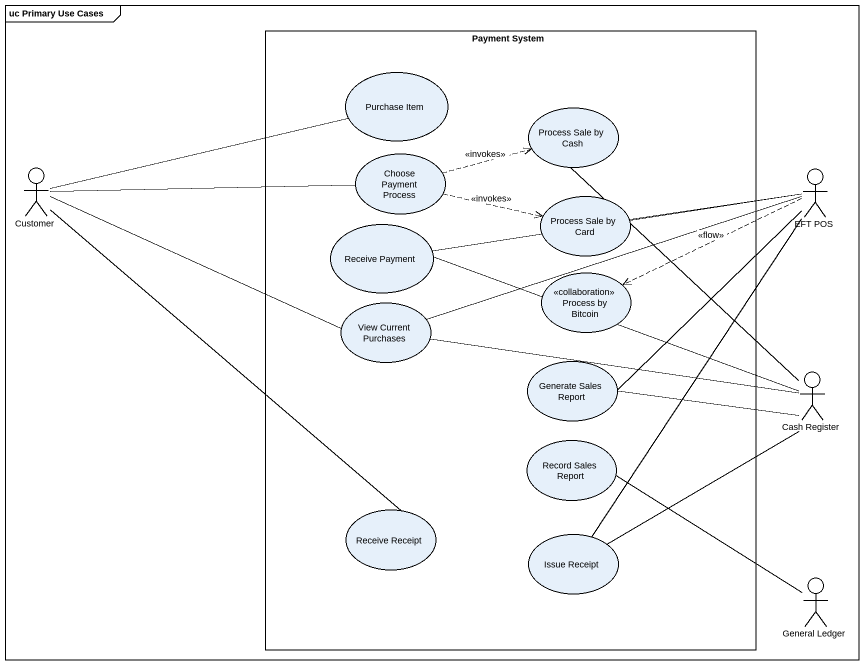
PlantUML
@startuml
mainframe uc Primary Use Cases
rectangle "Payment System" as Payment_System {
  usecase "Purchase Item" as Purchase_Item
  usecase "Process Sale by Cash" as Process_Sale_by_Cash
  usecase "Choose Payment Process" as Choose_Payment_Process
  usecase "Process Sale by Card" as Process_Sale_by_Card
  usecase "Receive Payment" as Receive_Payment
  usecase "Process by Bitcoin" as Process_by_Bitcoin <<collaboration>>
  usecase "View Current Purchases" as View_Current_Purchases
  usecase "Generate Sales Report" as Generate_Sales_Report
  usecase "Record Sales Report" as Record_Sales_Report
  usecase "Receive Receipt" as Receive_Receipt
  usecase "Issue Receipt" as Issue_Receipt
}
actor Customer
actor "EFT POS" as EFT_POS
actor "Cash Register" as Cash_Register
actor "General Ledger" as General_Ledger
Choose_Payment_Process .right.> Process_Sale_by_Cash : <<invokes>>
Choose_Payment_Process .right.> Process_Sale_by_Card : <<invokes>>
Customer -right- Purchase_Item
Customer -right- Choose_Payment_Process
Customer -right- View_Current_Purchases
Customer -- Receive_Receipt
EFT_POS -left- Process_Sale_by_Card
EFT_POS -left- Receive_Payment
EFT_POS .left.> Process_by_Bitcoin : <<flow>>
EFT_POS -left- View_Current_Purchases
EFT_POS -- Generate_Sales_Report
EFT_POS -- Issue_Receipt
Cash_Register -up- Process_Sale_by_Cash
Cash_Register -left- Receive_Payment
Cash_Register -left- View_Current_Purchases
Cash_Register -left- Generate_Sales_Report
Cash_Register -- Issue_Receipt
General_Ledger -left- Record_Sales_Report
@enduml
